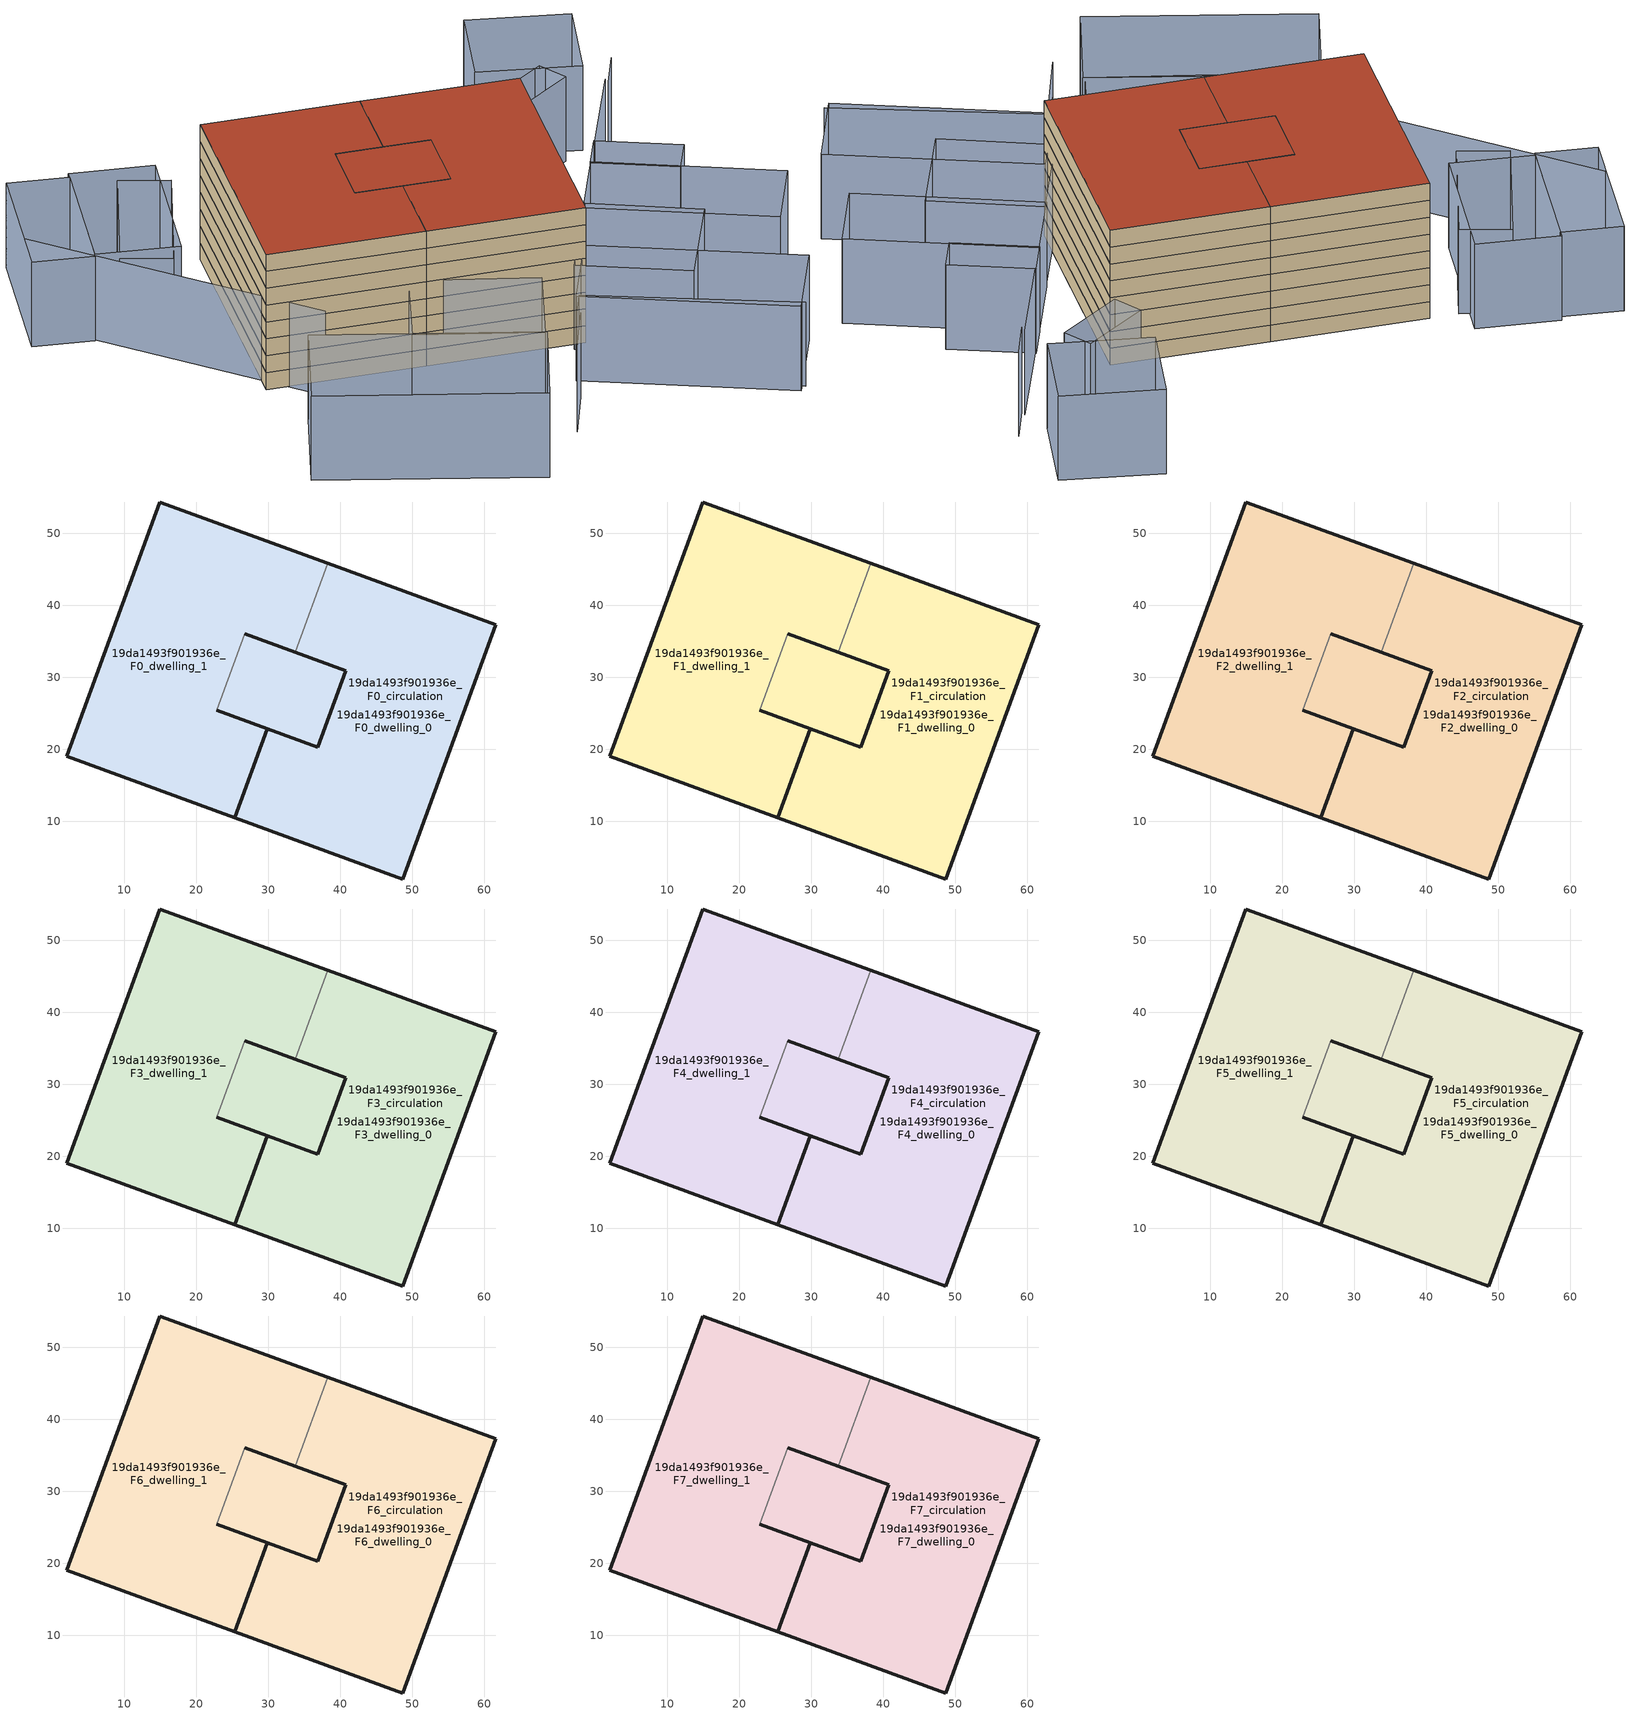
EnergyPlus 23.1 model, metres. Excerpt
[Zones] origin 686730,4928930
19da1493f901936e_F0_dwelling_0
 floor ground (EU_floor_Construction): 61.61,37.3 48.69,2 25.37,10.54 29.89,22.89 36.88,20.33 40.76,30.92 33.76,33.48 38.29,45.84 z0; 40.76,30.92 36.88,20.33 29.89,22.89 22.89,25.45 26.77,36.04 z0
 wall outside (EU_wall_Construction): 33.76,33.48 40.76,30.92 36.88,20.33 29.89,22.89 25.37,10.54 48.69,2 61.61,37.3 38.29,45.84 z0:3
 wall to 19da1493f901936e_F0_dwelling_1 (EU_wall_Construction): 38.29,45.84 33.76,33.48 z0:3
19da1493f901936e_F0_dwelling_1
 floor ground (EU_floor_Construction): 38.29,45.84 33.76,33.48 26.77,36.04 25.83,33.48 22.89,25.45 29.89,22.89 25.37,10.54 2.04,19.07 14.96,54.37 z0; 40.76,30.92 36.88,20.33 29.89,22.89 22.89,25.45 25.83,33.48 26.77,36.04 z0
 wall outside (EU_wall_Construction): 26.77,36.04 33.76,33.48 / 38.29,45.84 14.96,54.37 2.04,19.07 25.37,10.54 29.89,22.89 22.89,25.45 z0:3
 wall to 19da1493f901936e_F0_circulation (EU_wall_Construction): 22.89,25.45 26.77,36.04 z0:3
19da1493f901936e_F0_circulation
 floor ground (EU_floor_Construction): 61.61,37.3 48.69,2 25.37,10.54 29.89,22.89 36.88,20.33 40.76,30.92 33.76,33.48 38.29,45.84 z0; 40.76,30.92 36.88,20.33 29.89,22.89 22.89,25.45 25.83,33.48 26.77,36.04 z0; 38.29,45.84 33.76,33.48 26.77,36.04 22.89,25.45 29.89,22.89 25.37,10.54 2.04,19.07 14.96,54.37 z0
 wall outside (EU_wall_Construction): 22.89,25.45 36.88,20.33 40.76,30.92 26.77,36.04 z0:3
19da1493f901936e_F1_dwelling_0
 floor outside (EU_floor_Construction): 61.61,37.3 48.69,2 25.37,10.54 29.89,22.89 36.88,20.33 40.76,30.92 33.76,33.48 38.29,45.84 z3
 floor to 19da1493f901936e_F0_dwelling_0 (EU_floor_Construction): 40.76,30.92 36.88,20.33 29.89,22.89 22.89,25.45 26.77,36.04 z3
 wall outside (EU_wall_Construction): 33.76,33.48 40.76,30.92 36.88,20.33 29.89,22.89 25.37,10.54 48.69,2 61.61,37.3 38.29,45.84 z3:6
 wall to 19da1493f901936e_F1_dwelling_1 (EU_wall_Construction): 38.29,45.84 33.76,33.48 z3:6
19da1493f901936e_F1_dwelling_1
 floor to 19da1493f901936e_F0_dwelling_1 (EU_floor_Construction): 38.29,45.84 33.76,33.48 26.77,36.04 25.83,33.48 22.89,25.45 29.89,22.89 25.37,10.54 2.04,19.07 14.96,54.37 z3; 40.76,30.92 36.88,20.33 29.89,22.89 22.89,25.45 25.83,33.48 26.77,36.04 33.76,33.48 z3
 wall outside (EU_wall_Construction): 26.77,36.04 33.76,33.48 / 38.29,45.84 14.96,54.37 2.04,19.07 25.37,10.54 29.89,22.89 22.89,25.45 z3:6
 wall to 19da1493f901936e_F1_circulation (EU_wall_Construction): 22.89,25.45 26.77,36.04 z3:6
19da1493f901936e_F1_circulation
 floor to 19da1493f901936e_F0_circulation (EU_floor_Construction): 61.61,37.3 48.69,2 25.37,10.54 29.89,22.89 36.88,20.33 40.76,30.92 33.76,33.48 38.29,45.84 z3; 40.76,30.92 36.88,20.33 29.89,22.89 22.89,25.45 25.83,33.48 26.77,36.04 z3; 38.29,45.84 33.76,33.48 26.77,36.04 22.89,25.45 29.89,22.89 25.37,10.54 2.04,19.07 14.96,54.37 z3
 wall outside (EU_wall_Construction): 22.89,25.45 36.88,20.33 40.76,30.92 26.77,36.04 z3:6
19da1493f901936e_F2_dwelling_0
 floor outside (EU_floor_Construction): 61.61,37.3 48.69,2 25.37,10.54 29.89,22.89 36.88,20.33 40.76,30.92 33.76,33.48 38.29,45.84 z6
 floor to 19da1493f901936e_F1_dwelling_0 (EU_floor_Construction): 40.76,30.92 36.88,20.33 29.89,22.89 22.89,25.45 26.77,36.04 z6
 wall outside (EU_wall_Construction): 33.76,33.48 40.76,30.92 36.88,20.33 29.89,22.89 25.37,10.54 48.69,2 61.61,37.3 38.29,45.84 z6:9
 wall to 19da1493f901936e_F2_dwelling_1 (EU_wall_Construction): 38.29,45.84 33.76,33.48 z6:9
19da1493f901936e_F2_dwelling_1
 floor to 19da1493f901936e_F1_dwelling_1 (EU_floor_Construction): 38.29,45.84 33.76,33.48 26.77,36.04 25.83,33.48 22.89,25.45 29.89,22.89 25.37,10.54 2.04,19.07 14.96,54.37 z6; 40.76,30.92 36.88,20.33 29.89,22.89 22.89,25.45 25.83,33.48 26.77,36.04 33.76,33.48 z6
 wall outside (EU_wall_Construction): 26.77,36.04 33.76,33.48 / 38.29,45.84 14.96,54.37 2.04,19.07 25.37,10.54 29.89,22.89 22.89,25.45 z6:9
 wall to 19da1493f901936e_F2_circulation (EU_wall_Construction): 22.89,25.45 26.77,36.04 z6:9
19da1493f901936e_F2_circulation
 floor to 19da1493f901936e_F1_circulation (EU_floor_Construction): 61.61,37.3 48.69,2 25.37,10.54 29.89,22.89 36.88,20.33 40.76,30.92 33.76,33.48 38.29,45.84 z6; 40.76,30.92 36.88,20.33 29.89,22.89 22.89,25.45 25.83,33.48 26.77,36.04 z6; 38.29,45.84 33.76,33.48 26.77,36.04 22.89,25.45 29.89,22.89 25.37,10.54 2.04,19.07 14.96,54.37 z6
 wall outside (EU_wall_Construction): 22.89,25.45 36.88,20.33 40.76,30.92 26.77,36.04 z6:9
19da1493f901936e_F3_dwelling_0
 floor outside (EU_floor_Construction): 61.61,37.3 48.69,2 25.37,10.54 29.89,22.89 36.88,20.33 40.76,30.92 33.76,33.48 38.29,45.84 z9
 floor to 19da1493f901936e_F2_dwelling_0 (EU_floor_Construction): 40.76,30.92 36.88,20.33 29.89,22.89 22.89,25.45 26.77,36.04 z9
 wall outside (EU_wall_Construction): 33.76,33.48 40.76,30.92 36.88,20.33 29.89,22.89 25.37,10.54 48.69,2 61.61,37.3 38.29,45.84 z9:12
 wall to 19da1493f901936e_F3_dwelling_1 (EU_wall_Construction): 38.29,45.84 33.76,33.48 z9:12
19da1493f901936e_F3_dwelling_1
 floor to 19da1493f901936e_F2_dwelling_1 (EU_floor_Construction): 38.29,45.84 33.76,33.48 26.77,36.04 25.83,33.48 22.89,25.45 29.89,22.89 25.37,10.54 2.04,19.07 14.96,54.37 z9; 40.76,30.92 36.88,20.33 29.89,22.89 22.89,25.45 25.83,33.48 26.77,36.04 33.76,33.48 z9
 wall outside (EU_wall_Construction): 26.77,36.04 33.76,33.48 / 38.29,45.84 14.96,54.37 2.04,19.07 25.37,10.54 29.89,22.89 22.89,25.45 z9:12
 wall to 19da1493f901936e_F3_circulation (EU_wall_Construction): 22.89,25.45 26.77,36.04 z9:12
19da1493f901936e_F3_circulation
 floor to 19da1493f901936e_F2_circulation (EU_floor_Construction): 61.61,37.3 48.69,2 25.37,10.54 29.89,22.89 36.88,20.33 40.76,30.92 33.76,33.48 38.29,45.84 z9; 40.76,30.92 36.88,20.33 29.89,22.89 22.89,25.45 25.83,33.48 26.77,36.04 z9; 38.29,45.84 33.76,33.48 26.77,36.04 22.89,25.45 29.89,22.89 25.37,10.54 2.04,19.07 14.96,54.37 z9
 wall outside (EU_wall_Construction): 22.89,25.45 36.88,20.33 40.76,30.92 26.77,36.04 z9:12
19da1493f901936e_F4_dwelling_0
 floor outside (EU_floor_Construction): 61.61,37.3 48.69,2 25.37,10.54 29.89,22.89 36.88,20.33 40.76,30.92 33.76,33.48 38.29,45.84 z12
 floor to 19da1493f901936e_F3_dwelling_0 (EU_floor_Construction): 40.76,30.92 36.88,20.33 29.89,22.89 22.89,25.45 26.77,36.04 z12
 wall outside (EU_wall_Construction): 33.76,33.48 40.76,30.92 36.88,20.33 29.89,22.89 25.37,10.54 48.69,2 61.61,37.3 38.29,45.84 z12:15
 wall to 19da1493f901936e_F4_dwelling_1 (EU_wall_Construction): 38.29,45.84 33.76,33.48 z12:15
19da1493f901936e_F4_dwelling_1
 floor to 19da1493f901936e_F3_dwelling_1 (EU_floor_Construction): 38.29,45.84 33.76,33.48 26.77,36.04 25.83,33.48 22.89,25.45 29.89,22.89 25.37,10.54 2.04,19.07 14.96,54.37 z12; 40.76,30.92 36.88,20.33 29.89,22.89 22.89,25.45 25.83,33.48 26.77,36.04 33.76,33.48 z12
 wall outside (EU_wall_Construction): 26.77,36.04 33.76,33.48 / 38.29,45.84 14.96,54.37 2.04,19.07 25.37,10.54 29.89,22.89 22.89,25.45 z12:15
 wall to 19da1493f901936e_F4_circulation (EU_wall_Construction): 22.89,25.45 26.77,36.04 z12:15
19da1493f901936e_F4_circulation
 floor to 19da1493f901936e_F3_circulation (EU_floor_Construction): 61.61,37.3 48.69,2 25.37,10.54 29.89,22.89 36.88,20.33 40.76,30.92 33.76,33.48 38.29,45.84 z12; 40.76,30.92 36.88,20.33 29.89,22.89 22.89,25.45 25.83,33.48 26.77,36.04 z12; 38.29,45.84 33.76,33.48 26.77,36.04 22.89,25.45 29.89,22.89 25.37,10.54 2.04,19.07 14.96,54.37 z12
 wall outside (EU_wall_Construction): 22.89,25.45 36.88,20.33 40.76,30.92 26.77,36.04 z12:15
19da1493f901936e_F5_dwelling_0
 floor outside (EU_floor_Construction): 61.61,37.3 48.69,2 25.37,10.54 29.89,22.89 36.88,20.33 40.76,30.92 33.76,33.48 38.29,45.84 z15
 floor to 19da1493f901936e_F4_dwelling_0 (EU_floor_Construction): 40.76,30.92 36.88,20.33 29.89,22.89 22.89,25.45 26.77,36.04 z15
 wall outside (EU_wall_Construction): 33.76,33.48 40.76,30.92 36.88,20.33 29.89,22.89 25.37,10.54 48.69,2 61.61,37.3 38.29,45.84 z15:18
 wall to 19da1493f901936e_F5_dwelling_1 (EU_wall_Construction): 38.29,45.84 33.76,33.48 z15:18
19da1493f901936e_F5_dwelling_1
 floor to 19da1493f901936e_F4_dwelling_1 (EU_floor_Construction): 38.29,45.84 33.76,33.48 26.77,36.04 25.83,33.48 22.89,25.45 29.89,22.89 25.37,10.54 2.04,19.07 14.96,54.37 z15; 40.76,30.92 36.88,20.33 29.89,22.89 22.89,25.45 25.83,33.48 26.77,36.04 33.76,33.48 z15
 wall outside (EU_wall_Construction): 26.77,36.04 33.76,33.48 / 38.29,45.84 14.96,54.37 2.04,19.07 25.37,10.54 29.89,22.89 22.89,25.45 z15:18
 wall to 19da1493f901936e_F5_circulation (EU_wall_Construction): 22.89,25.45 26.77,36.04 z15:18
19da1493f901936e_F5_circulation
 floor to 19da1493f901936e_F4_circulation (EU_floor_Construction): 61.61,37.3 48.69,2 25.37,10.54 29.89,22.89 36.88,20.33 40.76,30.92 33.76,33.48 38.29,45.84 z15; 40.76,30.92 36.88,20.33 29.89,22.89 22.89,25.45 25.83,33.48 26.77,36.04 z15; 38.29,45.84 33.76,33.48 26.77,36.04 22.89,25.45 29.89,22.89 25.37,10.54 2.04,19.07 14.96,54.37 z15
 wall outside (EU_wall_Construction): 22.89,25.45 36.88,20.33 40.76,30.92 26.77,36.04 z15:18
19da1493f901936e_F6_dwelling_0
 floor outside (EU_floor_Construction): 61.61,37.3 48.69,2 25.37,10.54 29.89,22.89 36.88,20.33 40.76,30.92 33.76,33.48 38.29,45.84 z18
 floor to 19da1493f901936e_F5_dwelling_0 (EU_floor_Construction): 40.76,30.92 36.88,20.33 29.89,22.89 22.89,25.45 26.77,36.04 z18
 wall outside (EU_wall_Construction): 33.76,33.48 40.76,30.92 36.88,20.33 29.89,22.89 25.37,10.54 48.69,2 61.61,37.3 38.29,45.84 z18:21
 wall to 19da1493f901936e_F6_dwelling_1 (EU_wall_Construction): 38.29,45.84 33.76,33.48 z18:21
19da1493f901936e_F6_dwelling_1
 floor to 19da1493f901936e_F5_dwelling_1 (EU_floor_Construction): 38.29,45.84 33.76,33.48 26.77,36.04 25.83,33.48 22.89,25.45 29.89,22.89 25.37,10.54 2.04,19.07 14.96,54.37 z18; 40.76,30.92 36.88,20.33 29.89,22.89 22.89,25.45 25.83,33.48 26.77,36.04 33.76,33.48 z18
 wall outside (EU_wall_Construction): 26.77,36.04 33.76,33.48 / 38.29,45.84 14.96,54.37 2.04,19.07 25.37,10.54 29.89,22.89 22.89,25.45 z18:21
 wall to 19da1493f901936e_F6_circulation (EU_wall_Construction): 22.89,25.45 26.77,36.04 z18:21
19da1493f901936e_F6_circulation
 floor to 19da1493f901936e_F5_circulation (EU_floor_Construction): 61.61,37.3 48.69,2 25.37,10.54 29.89,22.89 36.88,20.33 40.76,30.92 33.76,33.48 38.29,45.84 z18; 40.76,30.92 36.88,20.33 29.89,22.89 22.89,25.45 25.83,33.48 26.77,36.04 z18; 38.29,45.84 33.76,33.48 26.77,36.04 22.89,25.45 29.89,22.89 25.37,10.54 2.04,19.07 14.96,54.37 z18
 wall outside (EU_wall_Construction): 22.89,25.45 36.88,20.33 40.76,30.92 26.77,36.04 z18:21
19da1493f901936e_F7_dwelling_0
 floor outside (EU_floor_Construction): 61.61,37.3 48.69,2 25.37,10.54 29.89,22.89 36.88,20.33 40.76,30.92 33.76,33.48 38.29,45.84 z21
 floor to 19da1493f901936e_F6_dwelling_0 (EU_floor_Construction): 40.76,30.92 36.88,20.33 29.89,22.89 22.89,25.45 26.77,36.04 z21
 wall outside (EU_wall_Construction): 33.76,33.48 40.76,30.92 36.88,20.33 29.89,22.89 25.37,10.54 48.69,2 61.61,37.3 38.29,45.84 z21:24
 wall to 19da1493f901936e_F7_dwelling_1 (EU_wall_Construction): 38.29,45.84 33.76,33.48 z21:24
 roof outside (EU_roof_Construction): 36.88,20.33 40.76,30.92 26.77,36.04 22.89,25.45 29.89,22.89 z24; 48.69,2 61.61,37.3 38.29,45.84 33.76,33.48 40.76,30.92 36.88,20.33 29.89,22.89 25.37,10.54 z24
19da1493f901936e_F7_dwelling_1
 floor to 19da1493f901936e_F6_dwelling_1 (EU_floor_Construction): 38.29,45.84 33.76,33.48 26.77,36.04 25.83,33.48 22.89,25.45 29.89,22.89 25.37,10.54 2.04,19.07 14.96,54.37 z21; 40.76,30.92 36.88,20.33 29.89,22.89 22.89,25.45 25.83,33.48 26.77,36.04 33.76,33.48 z21
 wall outside (EU_wall_Construction): 26.77,36.04 33.76,33.48 / 38.29,45.84 14.96,54.37 2.04,19.07 25.37,10.54 29.89,22.89 22.89,25.45 z21:24
 wall to 19da1493f901936e_F7_circulation (EU_wall_Construction): 22.89,25.45 26.77,36.04 z21:24
 roof outside (EU_roof_Construction): 36.88,20.33 40.76,30.92 26.77,36.04 25.83,33.48 22.89,25.45 29.89,22.89 z24; 25.37,10.54 29.89,22.89 22.89,25.45 25.83,33.48 26.77,36.04 33.76,33.48 38.29,45.84 14.96,54.37 2.04,19.07 z24
19da1493f901936e_F7_circulation
 floor to 19da1493f901936e_F6_circulation (EU_floor_Construction): 61.61,37.3 48.69,2 25.37,10.54 29.89,22.89 36.88,20.33 40.76,30.92 33.76,33.48 38.29,45.84 z21; 40.76,30.92 36.88,20.33 29.89,22.89 22.89,25.45 25.83,33.48 26.77,36.04 z21; 38.29,45.84 33.76,33.48 26.77,36.04 22.89,25.45 29.89,22.89 25.37,10.54 2.04,19.07 14.96,54.37 z21
 wall outside (EU_wall_Construction): 22.89,25.45 36.88,20.33 40.76,30.92 26.77,36.04 z21:24
 roof outside (EU_roof_Construction): 36.88,20.33 40.76,30.92 26.77,36.04 25.83,33.48 22.89,25.45 29.89,22.89 z24; 48.69,2 61.61,37.3 38.29,45.84 33.76,33.48 40.76,30.92 36.88,20.33 29.89,22.89 25.37,10.54 z24; 25.37,10.54 29.89,22.89 22.89,25.45 26.77,36.04 33.76,33.48 38.29,45.84 14.96,54.37 2.04,19.07 z24
shading: 33.2,-17.54 39.27,-9.92 / 38.88,-9.62 41.9,-5.83 / 41.9,-5.83 68.52,-27.08 / 68.79,27.99 80.05,41.11 / 79.91,40.14 84.3,45.48 / -16.69,55.25 8.29,12.58 / 67.27,-27.62 41.38,-5.79 / 41.38,-5.79 50.61,5.15 / 50.61,5.15 76.49,-16.69 / 76.49,-16.69 67.27,-27.62 / 22.54,-25.53 -7.18,-5.54 / -7.18,-5.54 2.34,8.61 / 2.34,8.61 32.06,-11.38 / 32.06,-11.38 22.54,-25.53 / 10.67,55.88 -1.69,37.81 / -1.69,37.81 -8.35,42.36 / -8.35,42.36 4.01,60.44 / 4.01,60.44 10.67,55.88 / -10.71,45.56 -0.85,66.26 / -0.85,66.26 11.06,60.58 / 11.06,60.58 1.2,39.88 / 1.2,39.88 -10.71,45.56 / -1.31,65.3 -10.93,45.09 / -10.93,45.09 -19.68,49.26 / -19.68,49.26 -10.05,69.46 / -10.05,69.46 -1.31,65.3 / 40.13,1.38 31.83,-11.28 / 31.83,-11.28 15.1,-0.32 / 15.1,-0.32 23.4,12.34 / 23.4,12.34 40.13,1.38 / 59.9,-10.3 46.18,1.48 / 46.18,1.48 57.51,14.68 / 57.51,14.68 71.23,2.9 / 71.23,2.9 59.9,-10.3 / 64.94,23.62 87.61,4.41 / 87.61,4.41 79.28,-5.41 / 79.28,-5.41 56.62,13.8 / 56.62,13.8 64.94,23.62 / 68.72,28.11 79.11,19.26 / 79.11,19.26 75.1,14.56 / 75.1,14.56 64.72,23.4 / 64.72,23.4 68.72,28.11 / 62.62,46.63 74.23,49.95 / 74.23,49.95 75.61,45.11 / 75.61,45.11 64,41.78 / 64,41.78 62.62,46.63 / 72.32,66.88 86.6,59.02 / 86.6,59.02 79.51,46.14 / 79.51,46.14 65.23,54 / 65.23,54 72.32,66.88 z0:15
[Building]
EU S2 Campaign: North Axis=0; Terrain=City; Solar Distribution=FullExterior
[Site:Location]
Bologna: Latitude=44.5; Longitude=11.25; Time Zone=1; Elevation=37
[SizingPeriod:WeatherFileDays]
AnnualSizingPeriod: Begin Month=1; Begin Day of Month=1; End Month=12; End Day of Month=31; Day of Week for Start Day=Monday; Use Weather File Daylight Saving Period=No; Use Weather File Rain and Snow Indicators=No
[MATERIAL]
EU_InternalMass_Material: Roughness=MediumRough; Thickness=0.1; Conductivity=1; Density=1800; Specific Heat=900; Thermal Absorptance=0.9; Solar Absorptance=0.7; Visible Absorptance=0.7
[MATERIAL:NOMASS] Roughness=MediumRough; Thermal Absorptance=0.9; Solar Absorptance=0.7; Visible Absorptance=0.7
Name | Thermal Resistance
EU_wall_NoMass | 0.905828
EU_roof_NoMass | 0.37593
EU_floor_NoMass | 0.67114
[CONSTRUCTION]
EU_wall_Construction: EU_wall_NoMass
EU_roof_Construction: EU_roof_NoMass
EU_floor_Construction: EU_floor_NoMass
EU_InternalMass_Construction: EU_InternalMass_Material
[ZONE] Type=1; Multiplier=1; Ceiling Height=autocalculate; Floor Area=autocalculate; Part of Total Floor Area=Yes
Name | Volume
19da1493f901936e_F0_dwelling_0; 19da1493f901936e_F1_dwelling_0; 19da1493f901936e_F2_dwelling_0; 19da1493f901936e_F3_dwelling_0; 19da1493f901936e_F4_dwelling_0; 19da1493f901936e_F5_dwelling_0; 19da1493f901936e_F6_dwelling_0; 19da1493f901936e_F7_dwelling_0; 19da1493f901936e_F0_dwelling_1 | 3052.65
19da1493f901936e_F1_dwelling_1; 19da1493f901936e_F2_dwelling_1; 19da1493f901936e_F3_dwelling_1; 19da1493f901936e_F4_dwelling_1; 19da1493f901936e_F5_dwelling_1; 19da1493f901936e_F6_dwelling_1; 19da1493f901936e_F7_dwelling_1 | 3052.64
19da1493f901936e_F0_circulation; 19da1493f901936e_F1_circulation; 19da1493f901936e_F2_circulation; 19da1493f901936e_F3_circulation; 19da1493f901936e_F4_circulation; 19da1493f901936e_F5_circulation; 19da1493f901936e_F6_circulation; 19da1493f901936e_F7_circulation | 5601.18
[INTERNALMASS] Construction=EU_InternalMass_Construction; Surface Area=849.513
Name | Zone or ZoneList
19da1493f901936e_F0_dwelling_0_EU_InternalMass | 19da1493f901936e_F0_dwelling_0
19da1493f901936e_F0_dwelling_1_EU_InternalMass | 19da1493f901936e_F0_dwelling_1
19da1493f901936e_F1_dwelling_0_EU_InternalMass | 19da1493f901936e_F1_dwelling_0
19da1493f901936e_F1_dwelling_1_EU_InternalMass | 19da1493f901936e_F1_dwelling_1
19da1493f901936e_F2_dwelling_0_EU_InternalMass | 19da1493f901936e_F2_dwelling_0
19da1493f901936e_F2_dwelling_1_EU_InternalMass | 19da1493f901936e_F2_dwelling_1
19da1493f901936e_F3_dwelling_0_EU_InternalMass | 19da1493f901936e_F3_dwelling_0
19da1493f901936e_F3_dwelling_1_EU_InternalMass | 19da1493f901936e_F3_dwelling_1
19da1493f901936e_F4_dwelling_0_EU_InternalMass | 19da1493f901936e_F4_dwelling_0
19da1493f901936e_F4_dwelling_1_EU_InternalMass | 19da1493f901936e_F4_dwelling_1
19da1493f901936e_F5_dwelling_0_EU_InternalMass | 19da1493f901936e_F5_dwelling_0
19da1493f901936e_F5_dwelling_1_EU_InternalMass | 19da1493f901936e_F5_dwelling_1
19da1493f901936e_F6_dwelling_0_EU_InternalMass | 19da1493f901936e_F6_dwelling_0
19da1493f901936e_F6_dwelling_1_EU_InternalMass | 19da1493f901936e_F6_dwelling_1
19da1493f901936e_F7_dwelling_0_EU_InternalMass | 19da1493f901936e_F7_dwelling_0
19da1493f901936e_F7_dwelling_1_EU_InternalMass | 19da1493f901936e_F7_dwelling_1
[OTHEREQUIPMENT] Fuel Type=Electricity; Design Level Calculation Method=Watts/Area; Power per Zone Floor Area=1; Fraction Latent=0; Fraction Radiant=0; Fraction Lost=0; Carbon Dioxide Generation Rate=0; EndUse Subcategory=EU_Step8_InternalGains
Name | Zone or ZoneList or Space or SpaceList | Schedule
EU_Step8_InternalGain_19da1493f901936e_F0_dwelling_0_f000 | 19da1493f901936e_F0_dwelling_0 | EU_Step8_GainSchedule_19da1493f901936e_F0_dwelling_0_f000
EU_Step8_InternalGain_19da1493f901936e_F0_dwelling_1_f000 | 19da1493f901936e_F0_dwelling_1 | EU_Step8_GainSchedule_19da1493f901936e_F0_dwelling_1_f000
EU_Step8_InternalGain_19da1493f901936e_F1_dwelling_0_f000 | 19da1493f901936e_F1_dwelling_0 | EU_Step8_GainSchedule_19da1493f901936e_F1_dwelling_0_f000
EU_Step8_InternalGain_19da1493f901936e_F1_dwelling_1_f000 | 19da1493f901936e_F1_dwelling_1 | EU_Step8_GainSchedule_19da1493f901936e_F1_dwelling_1_f000
EU_Step8_InternalGain_19da1493f901936e_F2_dwelling_0_f000 | 19da1493f901936e_F2_dwelling_0 | EU_Step8_GainSchedule_19da1493f901936e_F2_dwelling_0_f000
EU_Step8_InternalGain_19da1493f901936e_F2_dwelling_1_f000 | 19da1493f901936e_F2_dwelling_1 | EU_Step8_GainSchedule_19da1493f901936e_F2_dwelling_1_f000
EU_Step8_InternalGain_19da1493f901936e_F3_dwelling_0_f000 | 19da1493f901936e_F3_dwelling_0 | EU_Step8_GainSchedule_19da1493f901936e_F3_dwelling_0_f000
EU_Step8_InternalGain_19da1493f901936e_F3_dwelling_1_f000 | 19da1493f901936e_F3_dwelling_1 | EU_Step8_GainSchedule_19da1493f901936e_F3_dwelling_1_f000
EU_Step8_InternalGain_19da1493f901936e_F4_dwelling_0_f000 | 19da1493f901936e_F4_dwelling_0 | EU_Step8_GainSchedule_19da1493f901936e_F4_dwelling_0_f000
EU_Step8_InternalGain_19da1493f901936e_F4_dwelling_1_f000 | 19da1493f901936e_F4_dwelling_1 | EU_Step8_GainSchedule_19da1493f901936e_F4_dwelling_1_f000
EU_Step8_InternalGain_19da1493f901936e_F5_dwelling_0_f000 | 19da1493f901936e_F5_dwelling_0 | EU_Step8_GainSchedule_19da1493f901936e_F5_dwelling_0_f000
EU_Step8_InternalGain_19da1493f901936e_F5_dwelling_1_f000 | 19da1493f901936e_F5_dwelling_1 | EU_Step8_GainSchedule_19da1493f901936e_F5_dwelling_1_f000
EU_Step8_InternalGain_19da1493f901936e_F6_dwelling_0_f000 | 19da1493f901936e_F6_dwelling_0 | EU_Step8_GainSchedule_19da1493f901936e_F6_dwelling_0_f000
EU_Step8_InternalGain_19da1493f901936e_F6_dwelling_1_f000 | 19da1493f901936e_F6_dwelling_1 | EU_Step8_GainSchedule_19da1493f901936e_F6_dwelling_1_f000
EU_Step8_InternalGain_19da1493f901936e_F7_dwelling_0_f000 | 19da1493f901936e_F7_dwelling_0 | EU_Step8_GainSchedule_19da1493f901936e_F7_dwelling_0_f000
EU_Step8_InternalGain_19da1493f901936e_F7_dwelling_1_f000 | 19da1493f901936e_F7_dwelling_1 | EU_Step8_GainSchedule_19da1493f901936e_F7_dwelling_1_f000
[ZONEINFILTRATION:DESIGNFLOWRATE] Schedule=EU_AlwaysOn; Design Flow Rate Calculation Method=Flow/Area; Flow Rate per Floor Area=0.0005; Constant Term Coefficient=1; Temperature Term Coefficient=0; Velocity Term Coefficient=0; Velocity Squared Term Coefficient=0
Name | Zone or ZoneList or Space or SpaceList
EU_Circulation_Infiltration_19da1493f901936e_F0_circulation | 19da1493f901936e_F0_circulation
EU_Circulation_Infiltration_19da1493f901936e_F1_circulation | 19da1493f901936e_F1_circulation
EU_Circulation_Infiltration_19da1493f901936e_F2_circulation | 19da1493f901936e_F2_circulation
EU_Circulation_Infiltration_19da1493f901936e_F3_circulation | 19da1493f901936e_F3_circulation
EU_Circulation_Infiltration_19da1493f901936e_F4_circulation | 19da1493f901936e_F4_circulation
EU_Circulation_Infiltration_19da1493f901936e_F5_circulation | 19da1493f901936e_F5_circulation
EU_Circulation_Infiltration_19da1493f901936e_F6_circulation | 19da1493f901936e_F6_circulation
EU_Circulation_Infiltration_19da1493f901936e_F7_circulation | 19da1493f901936e_F7_circulation
[ZONEVENTILATION:DESIGNFLOWRATE] Schedule=EU_AlwaysOn; Design Flow Rate Calculation Method=AirChanges/Hour; Air Changes per Hour=0.73129; Ventilation Type=Natural; Fan Pressure Rise=0; Fan Total Efficiency=1; Constant Term Coefficient=1; Temperature Term Coefficient=0; Velocity Term Coefficient=0; Velocity Squared Term Coefficient=0; Minimum Indoor Temperature=-100; Maximum Indoor Temperature=100; Delta Temperature=-100; Minimum Outdoor Temperature=-100; Maximum Outdoor Temperature=100; Maximum Wind Speed=40
Name | Zone or ZoneList or Space or SpaceList
EU_ConstantAir_19da1493f901936e_F0_dwelling_0 | 19da1493f901936e_F0_dwelling_0
EU_ConstantAir_19da1493f901936e_F0_dwelling_1 | 19da1493f901936e_F0_dwelling_1
EU_ConstantAir_19da1493f901936e_F1_dwelling_0 | 19da1493f901936e_F1_dwelling_0
EU_ConstantAir_19da1493f901936e_F1_dwelling_1 | 19da1493f901936e_F1_dwelling_1
EU_ConstantAir_19da1493f901936e_F2_dwelling_0 | 19da1493f901936e_F2_dwelling_0
EU_ConstantAir_19da1493f901936e_F2_dwelling_1 | 19da1493f901936e_F2_dwelling_1
EU_ConstantAir_19da1493f901936e_F3_dwelling_0 | 19da1493f901936e_F3_dwelling_0
EU_ConstantAir_19da1493f901936e_F3_dwelling_1 | 19da1493f901936e_F3_dwelling_1
EU_ConstantAir_19da1493f901936e_F4_dwelling_0 | 19da1493f901936e_F4_dwelling_0
EU_ConstantAir_19da1493f901936e_F4_dwelling_1 | 19da1493f901936e_F4_dwelling_1
EU_ConstantAir_19da1493f901936e_F5_dwelling_0 | 19da1493f901936e_F5_dwelling_0
EU_ConstantAir_19da1493f901936e_F5_dwelling_1 | 19da1493f901936e_F5_dwelling_1
EU_ConstantAir_19da1493f901936e_F6_dwelling_0 | 19da1493f901936e_F6_dwelling_0
EU_ConstantAir_19da1493f901936e_F6_dwelling_1 | 19da1493f901936e_F6_dwelling_1
EU_ConstantAir_19da1493f901936e_F7_dwelling_0 | 19da1493f901936e_F7_dwelling_0
EU_ConstantAir_19da1493f901936e_F7_dwelling_1 | 19da1493f901936e_F7_dwelling_1
[HVACTEMPLATE:THERMOSTAT] Constant Heating Setpoint=20; Constant Cooling Setpoint=50
EU_HeatOnly_19da1493f901936e_F0_dwelling_0; EU_HeatOnly_19da1493f901936e_F0_dwelling_1; EU_HeatOnly_19da1493f901936e_F1_dwelling_0; EU_HeatOnly_19da1493f901936e_F1_dwelling_1; EU_HeatOnly_19da1493f901936e_F2_dwelling_0; EU_HeatOnly_19da1493f901936e_F2_dwelling_1; EU_HeatOnly_19da1493f901936e_F3_dwelling_0; EU_HeatOnly_19da1493f901936e_F3_dwelling_1; EU_HeatOnly_19da1493f901936e_F4_dwelling_0; EU_HeatOnly_19da1493f901936e_F4_dwelling_1; EU_HeatOnly_19da1493f901936e_F5_dwelling_0; EU_HeatOnly_19da1493f901936e_F5_dwelling_1; EU_HeatOnly_19da1493f901936e_F6_dwelling_0; EU_HeatOnly_19da1493f901936e_F6_dwelling_1; EU_HeatOnly_19da1493f901936e_F7_dwelling_0; EU_HeatOnly_19da1493f901936e_F7_dwelling_1
[HVACTEMPLATE:ZONE:IDEALLOADSAIRSYSTEM] System Availability Schedule=EU_AlwaysOn; Maximum Heating Supply Air Temperature=50; Minimum Cooling Supply Air Temperature=13; Maximum Heating Supply Air Humidity Ratio=0.0156; Minimum Cooling Supply Air Humidity Ratio=0.0077; Heating Limit=NoLimit; Cooling Limit=NoLimit; Heating Availability Schedule=EU_AlwaysOn; Cooling Availability Schedule=EU_CoolingOff; Dehumidification Control Type=ConstantSensibleHeatRatio; Cooling Sensible Heat Ratio=0.7; Dehumidification Setpoint=60; Humidification Control Type=None; Humidification Setpoint=30; Outdoor Air Method=None; Outdoor Air Flow Rate per Person=0.00944; Outdoor Air Flow Rate per Zone Floor Area=0; Outdoor Air Flow Rate per Zone=0; Demand Controlled Ventilation Type=None; Outdoor Air Economizer Type=NoEconomizer; Heat Recovery Type=None; Sensible Heat Recovery Effectiveness=0.7; Latent Heat Recovery Effectiveness=0.65
Name | Template Thermostat
19da1493f901936e_F0_dwelling_0 | EU_HeatOnly_19da1493f901936e_F0_dwelling_0
19da1493f901936e_F0_dwelling_1 | EU_HeatOnly_19da1493f901936e_F0_dwelling_1
19da1493f901936e_F1_dwelling_0 | EU_HeatOnly_19da1493f901936e_F1_dwelling_0
19da1493f901936e_F1_dwelling_1 | EU_HeatOnly_19da1493f901936e_F1_dwelling_1
19da1493f901936e_F2_dwelling_0 | EU_HeatOnly_19da1493f901936e_F2_dwelling_0
19da1493f901936e_F2_dwelling_1 | EU_HeatOnly_19da1493f901936e_F2_dwelling_1
19da1493f901936e_F3_dwelling_0 | EU_HeatOnly_19da1493f901936e_F3_dwelling_0
19da1493f901936e_F3_dwelling_1 | EU_HeatOnly_19da1493f901936e_F3_dwelling_1
19da1493f901936e_F4_dwelling_0 | EU_HeatOnly_19da1493f901936e_F4_dwelling_0
19da1493f901936e_F4_dwelling_1 | EU_HeatOnly_19da1493f901936e_F4_dwelling_1
19da1493f901936e_F5_dwelling_0 | EU_HeatOnly_19da1493f901936e_F5_dwelling_0
19da1493f901936e_F5_dwelling_1 | EU_HeatOnly_19da1493f901936e_F5_dwelling_1
19da1493f901936e_F6_dwelling_0 | EU_HeatOnly_19da1493f901936e_F6_dwelling_0
19da1493f901936e_F6_dwelling_1 | EU_HeatOnly_19da1493f901936e_F6_dwelling_1
19da1493f901936e_F7_dwelling_0 | EU_HeatOnly_19da1493f901936e_F7_dwelling_0
19da1493f901936e_F7_dwelling_1 | EU_HeatOnly_19da1493f901936e_F7_dwelling_1
[SIZING:ZONE] Zone Cooling Design Supply Air Temperature Input Method=SupplyAirTemperature; Zone Cooling Design Supply Air Temperature=13; Zone Heating Design Supply Air Temperature Input Method=SupplyAirTemperature; Zone Heating Design Supply Air Temperature=50; Zone Cooling Design Supply Air Humidity Ratio=0.008; Zone Heating Design Supply Air Humidity Ratio=0.008; Cooling Design Air Flow Method=DesignDay; Cooling Design Air Flow Rate=0; Cooling Minimum Air Flow per Zone Floor Area=0.000762; Cooling Minimum Air Flow=0; Cooling Minimum Air Flow Fraction=0.2; Heating Design Air Flow Method=DesignDay; Heating Design Air Flow Rate=0; Heating Maximum Air Flow per Zone Floor Area=0.002032; Heating Maximum Air Flow=0.141576; Heating Maximum Air Flow Fraction=0.3; Account for Dedicated Outdoor Air System=No; Dedicated Outdoor Air System Control Strategy=NeutralSupplyAir; Dedicated Outdoor Air Low Setpoint Temperature for Design=autosize; Dedicated Outdoor Air High Setpoint Temperature for Design=autosize; Zone Load Sizing Method=Sensible Load Only No Latent Load; Zone Latent Cooling Design Supply Air Humidity Ratio Input Method=HumidityRatioDifference; Zone Cooling Design Supply Air Humidity Ratio Difference=0.005; Zone Latent Heating Design Supply Air Humidity Ratio Input Method=HumidityRatioDifference; Zone Humidification Design Supply Air Humidity Ratio Difference=0.005
19da1493f901936e_F0_dwelling_0; 19da1493f901936e_F0_dwelling_1; 19da1493f901936e_F1_dwelling_0; 19da1493f901936e_F1_dwelling_1; 19da1493f901936e_F2_dwelling_0; 19da1493f901936e_F2_dwelling_1; 19da1493f901936e_F3_dwelling_0; 19da1493f901936e_F3_dwelling_1; 19da1493f901936e_F4_dwelling_0; 19da1493f901936e_F4_dwelling_1; 19da1493f901936e_F5_dwelling_0; 19da1493f901936e_F5_dwelling_1; 19da1493f901936e_F6_dwelling_0; 19da1493f901936e_F6_dwelling_1; 19da1493f901936e_F7_dwelling_0; 19da1493f901936e_F7_dwelling_1
[SCHEDULE:CONSTANT]
Name | Hourly Value
EU_AlwaysOn | 1
EU_CoolingOff | 0
[SCHEDULE:FILE] Column Number=1; Rows to Skip at Top=0; Number of Hours of Data=8760; Column Separator=Comma; Interpolate to Timestep=No; Minutes per Item=60; Adjust Schedule for Daylight Savings=Yes
Name | File
EU_Step8_GainSchedule_19da1493f901936e_F0_dwelling_0_f000 | ../../schedules/19da1493f901936e/19da1493f901936e_F0_dwelling_0_f000_gain.csv
EU_Step8_GainSchedule_19da1493f901936e_F0_dwelling_1_f000 | ../../schedules/19da1493f901936e/19da1493f901936e_F0_dwelling_1_f000_gain.csv
EU_Step8_GainSchedule_19da1493f901936e_F1_dwelling_0_f000 | ../../schedules/19da1493f901936e/19da1493f901936e_F1_dwelling_0_f000_gain.csv
EU_Step8_GainSchedule_19da1493f901936e_F1_dwelling_1_f000 | ../../schedules/19da1493f901936e/19da1493f901936e_F1_dwelling_1_f000_gain.csv
EU_Step8_GainSchedule_19da1493f901936e_F2_dwelling_0_f000 | ../../schedules/19da1493f901936e/19da1493f901936e_F2_dwelling_0_f000_gain.csv
EU_Step8_GainSchedule_19da1493f901936e_F2_dwelling_1_f000 | ../../schedules/19da1493f901936e/19da1493f901936e_F2_dwelling_1_f000_gain.csv
EU_Step8_GainSchedule_19da1493f901936e_F3_dwelling_0_f000 | ../../schedules/19da1493f901936e/19da1493f901936e_F3_dwelling_0_f000_gain.csv
EU_Step8_GainSchedule_19da1493f901936e_F3_dwelling_1_f000 | ../../schedules/19da1493f901936e/19da1493f901936e_F3_dwelling_1_f000_gain.csv
EU_Step8_GainSchedule_19da1493f901936e_F4_dwelling_0_f000 | ../../schedules/19da1493f901936e/19da1493f901936e_F4_dwelling_0_f000_gain.csv
EU_Step8_GainSchedule_19da1493f901936e_F4_dwelling_1_f000 | ../../schedules/19da1493f901936e/19da1493f901936e_F4_dwelling_1_f000_gain.csv
EU_Step8_GainSchedule_19da1493f901936e_F5_dwelling_0_f000 | ../../schedules/19da1493f901936e/19da1493f901936e_F5_dwelling_0_f000_gain.csv
EU_Step8_GainSchedule_19da1493f901936e_F5_dwelling_1_f000 | ../../schedules/19da1493f901936e/19da1493f901936e_F5_dwelling_1_f000_gain.csv
EU_Step8_GainSchedule_19da1493f901936e_F6_dwelling_0_f000 | ../../schedules/19da1493f901936e/19da1493f901936e_F6_dwelling_0_f000_gain.csv
EU_Step8_GainSchedule_19da1493f901936e_F6_dwelling_1_f000 | ../../schedules/19da1493f901936e/19da1493f901936e_F6_dwelling_1_f000_gain.csv
EU_Step8_GainSchedule_19da1493f901936e_F7_dwelling_0_f000 | ../../schedules/19da1493f901936e/19da1493f901936e_F7_dwelling_0_f000_gain.csv
EU_Step8_GainSchedule_19da1493f901936e_F7_dwelling_1_f000 | ../../schedules/19da1493f901936e/19da1493f901936e_F7_dwelling_1_f000_gain.csv
